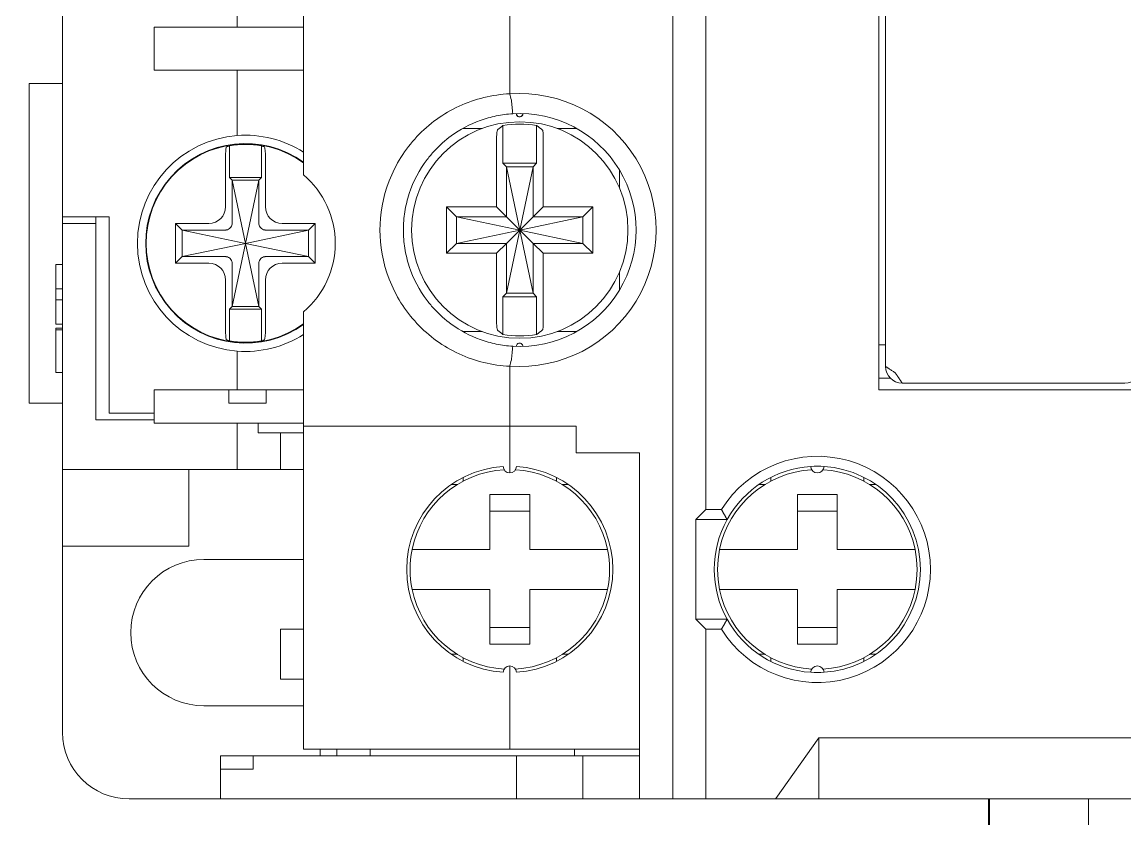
# Model space of a CAD drawing. Header units: millimetres. Extents: x 0 to 5940, y 0 to 4200.
# Drawn here: x 4497.57 to 4530.74, y 2869.21 to 2893.16 of the extents above; entities that cross this region are included whole.
import ezdxf

# ---------------------------------------------------------------- set-up
doc = ezdxf.new("R2010")
doc.units = ezdxf.units.MM
doc.header["$LTSCALE"] = 10
doc.layers.add('가시적인 것(ISO)', color=3, linetype='Continuous', lineweight=5, true_color=0x00ff00)
doc.layers.add('해치(ISO)', color=7, linetype='Continuous', lineweight=5)

msp = doc.modelspace()

# ---------------------------------------------------------------- hatches: boundary and pattern name
at = {"layer": '해치(ISO)'}
h = msp.add_hatch(dxfattribs=at)
h.set_pattern_fill('ANSI31', color=256, scale=254, angle=75.0002, style=0)
h.set_pattern_definition([(120.0002, (0, 0), (-27.49626, -15.87508), [])])
edge = h.paths.add_edge_path()
edge.add_line((4837.737, 3517.714), (4865.237, 3517.714))
edge.add_ellipse((4865.237, 3513.214), major_axis=(0, 4.5), ratio=1, start_angle=270, end_angle=360, ccw=False)
edge.add_line((4869.737, 3513.214), (4869.737, 3485.714))
edge.add_ellipse((4872.737, 3485.714), major_axis=(-3, 0), ratio=1, start_angle=0, end_angle=90)
edge.add_line((4872.737, 3482.714), (4874.737, 3482.714))
edge.add_line((4874.737, 3482.714), (4874.737, 3522.714))
edge.add_line((4874.737, 3522.714), (4834.737, 3522.714))
edge.add_line((4834.737, 3522.714), (4834.737, 3520.714))
edge.add_ellipse((4837.737, 3520.714), major_axis=(-3, 0), ratio=1, start_angle=0, end_angle=90)
edge = h.paths.add_edge_path()
edge.add_line((4079.337, 3482.714), (4081.337, 3482.714))
edge.add_ellipse((4081.337, 3485.714), major_axis=(0, -3), ratio=1, start_angle=0, end_angle=90)
edge.add_line((4084.337, 3485.714), (4084.337, 3513.214))
edge.add_ellipse((4088.837, 3513.214), major_axis=(-4.5, 0), ratio=1, start_angle=270, end_angle=360, ccw=False)
edge.add_line((4088.837, 3517.714), (4116.337, 3517.714))
edge.add_ellipse((4116.337, 3520.714), major_axis=(0, -3), ratio=1, start_angle=0, end_angle=90)
edge.add_line((4119.337, 3520.714), (4119.337, 3522.714))
edge.add_line((4119.337, 3522.714), (4079.337, 3522.714))
edge.add_line((4079.337, 3522.714), (4079.337, 3482.714))
edge = h.paths.add_edge_path()
edge.add_line((4079.337, 2817.314), (4079.337, 2777.314))
edge.add_line((4079.337, 2777.314), (4119.337, 2777.314))
edge.add_line((4119.337, 2777.314), (4119.337, 2779.314))
edge.add_ellipse((4116.337, 2779.314), major_axis=(3, 0), ratio=1, start_angle=0, end_angle=90)
edge.add_line((4116.337, 2782.314), (4088.576, 2782.314))
edge.add_ellipse((4088.576, 2786.814), major_axis=(0, -4.5), ratio=1, start_angle=269.5089, end_angle=360, ccw=False)
edge.add_line((4084.076, 2786.853), (4084.311, 2814.289))
edge.add_ellipse((4081.311, 2814.314), major_axis=(3, -0.026), ratio=1, start_angle=0, end_angle=90.4911)
edge.add_line((4081.311, 2817.314), (4079.337, 2817.314))
edge = h.paths.add_edge_path()
edge.add_line((4869.763, 2814.289), (4869.998, 2786.853))
edge.add_ellipse((4865.499, 2786.814), major_axis=(4.5, 0.039), ratio=1, start_angle=269.5089, end_angle=360, ccw=False)
edge.add_line((4865.499, 2782.314), (4837.737, 2782.314))
edge.add_ellipse((4837.737, 2779.314), major_axis=(0, 3), ratio=1, start_angle=0, end_angle=90)
edge.add_line((4834.737, 2779.314), (4834.737, 2777.314))
edge.add_line((4834.737, 2777.314), (4874.737, 2777.314))
edge.add_line((4874.737, 2777.314), (4874.737, 2817.314))
edge.add_line((4874.737, 2817.314), (4872.763, 2817.314))
edge.add_ellipse((4872.763, 2814.314), major_axis=(0, 3), ratio=1, start_angle=0, end_angle=90.4911)

# ---------------------------------------------------------------- linework, layer by layer
at = {"layer": '가시적인 것(ISO)'}
for p, q in [((4517.137, 2914.814), (4517.137, 2869.814)), ((4518.137, 2914.814), (4518.137, 2878.514)), ((4523.337, 2902.514), (4523.337, 2882.114)), ((4523.537, 2901.815), (4523.537, 2882.814)), ((4498.787, 2897.314), (4498.787, 2887.314)), ((4506.037, 2896.058), (4506.037, 2888.57)), ((4504.037, 2894.874), (4504.037, 2893.014)), ((4512.237, 2893.719), (4512.237, 2891.01)), ((4501.537, 2893.014), (4506.037, 2893.014)), ((4501.537, 2893.014), (4501.537, 2891.714)), ((4501.537, 2891.714), (4506.037, 2891.714)), ((4504.037, 2891.714), (4504.037, 2889.755)), ((4497.787, 2881.714), (4497.787, 2891.314)), ((4498.787, 2891.314), (4497.787, 2891.314)), ((4512.436, 2890.387), (4512.437, 2890.385)), ((4512.032, 2888.919), (4512.032, 2890.058)), ((4513.042, 2888.919), (4513.042, 2890.058)), ((4510.82, 2889.964), (4511.407, 2889.964)), ((4513.237, 2889.809), (4513.237, 2887.614)), ((4513.667, 2889.964), (4514.254, 2889.964)), ((4503.807, 2889.444), (4503.807, 2888.494)), ((4504.767, 2889.444), (4504.767, 2888.494)), ((4511.837, 2887.614), (4511.837, 2889.62)), ((4503.687, 2887.619), (4503.687, 2889.098)), ((4504.887, 2889.098), (4504.887, 2887.619)), ((4512.032, 2888.919), (4513.042, 2888.919)), ((4512.137, 2888.814), (4512.032, 2888.919)), ((4512.537, 2886.914), (4512.137, 2888.814)), ((4512.137, 2888.814), (4512.137, 2887.314)), ((4512.937, 2888.814), (4512.137, 2888.814)), ((4512.537, 2886.914), (4512.937, 2888.814)), ((4512.937, 2888.814), (4513.042, 2888.919)), ((4512.937, 2887.314), (4512.937, 2888.814)), ((4515.537, 2888.171), (4515.537, 2888.717)), ((4503.807, 2888.494), (4504.767, 2888.494)), ((4503.887, 2888.414), (4503.807, 2888.494)), ((4503.887, 2888.414), (4503.887, 2887.116)), ((4504.687, 2888.414), (4503.887, 2888.414)), ((4504.287, 2886.514), (4503.887, 2888.414)), ((4504.287, 2886.514), (4504.687, 2888.414)), ((4504.687, 2888.414), (4504.767, 2888.494)), ((4504.687, 2887.116), (4504.687, 2888.414)), ((4510.337, 2887.614), (4510.337, 2886.214)), ((4511.837, 2887.614), (4510.337, 2887.614)), ((4510.637, 2887.314), (4510.337, 2887.614)), ((4512.137, 2887.314), (4511.837, 2887.614)), ((4512.937, 2887.314), (4513.237, 2887.614)), ((4514.737, 2887.614), (4513.237, 2887.614)), ((4514.437, 2887.314), (4514.737, 2887.614)), ((4514.737, 2886.214), (4514.737, 2887.614)), ((4498.787, 2887.314), (4498.787, 2887.114)), ((4498.787, 2887.314), (4500.187, 2887.314)), ((4498.787, 2887.114), (4498.787, 2879.714)), ((4499.787, 2887.114), (4498.787, 2887.114)), ((4499.787, 2887.114), (4499.787, 2887.314)), ((4499.787, 2887.114), (4499.787, 2881.214)), ((4500.187, 2881.414), (4500.187, 2887.314)), ((4502.187, 2887.114), (4502.187, 2885.914)), ((4503.182, 2887.114), (4502.187, 2887.114)), ((4502.387, 2886.914), (4502.187, 2887.114)), ((4506.387, 2887.114), (4505.392, 2887.114)), ((4506.187, 2886.914), (4506.387, 2887.114)), ((4506.387, 2885.914), (4506.387, 2887.114)), ((4512.537, 2886.914), (4510.637, 2887.314)), ((4510.637, 2887.314), (4510.637, 2886.514)), ((4512.137, 2887.314), (4510.637, 2887.314)), ((4512.537, 2886.914), (4512.137, 2887.314)), ((4512.537, 2886.914), (4512.937, 2887.314)), ((4512.537, 2886.914), (4514.437, 2887.314)), ((4514.437, 2887.314), (4512.937, 2887.314)), ((4514.437, 2886.514), (4514.437, 2887.314)), ((4502.387, 2886.914), (4502.387, 2886.114)), ((4503.685, 2886.914), (4502.387, 2886.914)), ((4504.287, 2886.514), (4502.387, 2886.914)), ((4504.287, 2886.514), (4506.187, 2886.914)), ((4506.187, 2886.914), (4504.889, 2886.914)), ((4506.187, 2886.114), (4506.187, 2886.914)), ((4512.537, 2886.914), (4510.637, 2886.514)), ((4512.537, 2886.914), (4512.137, 2885.014)), ((4512.537, 2886.914), (4512.137, 2886.514)), ((4512.537, 2886.914), (4512.937, 2886.514)), ((4512.537, 2886.914), (4514.437, 2886.514)), ((4512.537, 2886.914), (4512.937, 2885.014)), ((4504.287, 2886.514), (4502.387, 2886.114)), ((4504.287, 2886.514), (4503.887, 2884.614)), ((4504.287, 2886.514), (4504.687, 2884.614)), ((4504.287, 2886.514), (4506.187, 2886.114)), ((4510.637, 2886.514), (4510.337, 2886.214)), ((4510.637, 2886.514), (4512.137, 2886.514)), ((4512.137, 2886.514), (4511.837, 2886.214)), ((4512.137, 2886.514), (4512.137, 2885.014)), ((4512.937, 2886.514), (4513.237, 2886.214)), ((4512.937, 2885.014), (4512.937, 2886.514)), ((4512.937, 2886.514), (4514.437, 2886.514)), ((4514.437, 2886.514), (4514.737, 2886.214)), ((4502.387, 2886.114), (4502.187, 2885.914)), ((4502.387, 2886.114), (4503.685, 2886.114)), ((4504.889, 2886.114), (4506.187, 2886.114)), ((4506.187, 2886.114), (4506.387, 2885.914)), ((4510.337, 2886.214), (4511.837, 2886.214)), ((4511.837, 2884.208), (4511.837, 2886.214)), ((4513.237, 2886.214), (4513.237, 2884.019)), ((4513.237, 2886.214), (4514.737, 2886.214)), ((4498.587, 2885.151), (4498.587, 2885.882)), ((4498.787, 2885.882), (4498.587, 2885.882)), ((4502.187, 2885.914), (4503.182, 2885.914)), ((4503.887, 2885.912), (4503.887, 2884.614)), ((4504.687, 2884.614), (4504.687, 2885.912)), ((4505.392, 2885.914), (4506.387, 2885.914)), ((4503.687, 2883.93), (4503.687, 2885.409)), ((4504.887, 2885.409), (4504.887, 2883.93)), ((4515.537, 2885.112), (4515.537, 2885.658)), ((4498.587, 2884.819), (4498.587, 2885.151)), ((4498.787, 2885.151), (4498.587, 2885.151)), ((4498.587, 2884.088), (4498.587, 2884.819)), ((4498.787, 2884.819), (4498.587, 2884.819)), ((4512.137, 2885.014), (4512.032, 2884.909)), ((4512.032, 2884.909), (4513.042, 2884.909)), ((4512.032, 2883.771), (4512.032, 2884.909)), ((4512.137, 2885.014), (4512.937, 2885.014)), ((4512.937, 2885.014), (4513.042, 2884.909)), ((4513.042, 2883.771), (4513.042, 2884.909)), ((4503.887, 2884.614), (4503.807, 2884.534)), ((4503.807, 2884.534), (4504.767, 2884.534)), ((4503.807, 2884.534), (4503.807, 2883.585)), ((4503.887, 2884.614), (4504.687, 2884.614)), ((4504.687, 2884.614), (4504.767, 2884.534)), ((4504.767, 2884.534), (4504.767, 2883.585)), ((4506.037, 2884.458), (4506.037, 2881.014)), ((4498.787, 2884.088), (4498.587, 2884.088)), ((4502.445, 2884.164), (4502.423, 2884.164)), ((4498.587, 2883.965), (4498.587, 2883.914)), ((4498.787, 2883.965), (4498.587, 2883.965)), ((4498.787, 2883.914), (4498.587, 2883.914)), ((4502.887, 2883.861), (4502.887, 2883.877)), ((4511.407, 2883.864), (4510.82, 2883.864)), ((4514.254, 2883.864), (4513.667, 2883.864)), ((4512.627, 2883.446), (4512.628, 2883.444)), ((4523.537, 2883.464), (4523.337, 2883.464)), ((4498.587, 2883.265), (4498.587, 2882.805)), ((4504.037, 2883.274), (4504.037, 2882.114)), ((4498.587, 2882.805), (4498.587, 2882.63)), ((4512.237, 2882.819), (4512.237, 2881.014)), ((4498.787, 2882.63), (4498.587, 2882.63)), ((4523.337, 2882.464), (4523.68, 2882.464)), ((4501.537, 2882.114), (4503.787, 2882.114)), ((4501.537, 2882.114), (4501.537, 2881.114)), ((4504.912, 2882.114), (4503.787, 2882.114)), ((4503.787, 2881.714), (4503.787, 2882.114)), ((4504.912, 2882.114), (4506.037, 2882.114)), ((4504.912, 2881.714), (4504.912, 2882.114)), ((4523.337, 2882.114), (4531.037, 2882.114)), ((4524.037, 2882.314), (4530.737, 2882.314)), ((4498.787, 2881.714), (4497.787, 2881.714)), ((4500.187, 2881.414), (4501.537, 2881.414)), ((4503.787, 2881.714), (4504.912, 2881.714)), ((4499.787, 2881.214), (4501.537, 2881.214)), ((4501.537, 2881.114), (4506.037, 2881.114)), ((4504.037, 2879.714), (4504.037, 2881.114)), ((4504.674, 2880.814), (4504.674, 2881.114)), ((4504.674, 2880.814), (4505.174, 2880.814)), ((4506.037, 2880.814), (4505.174, 2880.814)), ((4505.337, 2880.814), (4505.337, 2879.714)), ((4506.037, 2881.014), (4512.237, 2881.014)), ((4506.037, 2871.314), (4506.037, 2881.014)), ((4512.237, 2881.014), (4512.237, 2879.614)), ((4514.237, 2881.014), (4512.237, 2881.014)), ((4514.237, 2881.014), (4514.237, 2880.214)), ((4516.137, 2880.214), (4514.237, 2880.214)), ((4516.137, 2880.214), (4516.137, 2869.814)), ((4498.787, 2877.414), (4498.787, 2879.714)), ((4498.787, 2879.714), (4504.037, 2879.714)), ((4502.587, 2877.414), (4502.587, 2879.714)), ((4504.037, 2879.714), (4504.837, 2879.714)), ((4505.337, 2879.714), (4504.837, 2879.714)), ((4506.037, 2879.714), (4505.337, 2879.714)), ((4510.837, 2879.48), (4510.837, 2879.368)), ((4513.637, 2879.48), (4513.637, 2879.368)), ((4520.087, 2879.48), (4520.087, 2879.368)), ((4522.887, 2879.48), (4522.887, 2879.368)), ((4510.657, 2879.264), (4510.474, 2879.264)), ((4514, 2879.264), (4513.818, 2879.264)), ((4519.907, 2879.264), (4519.724, 2879.264)), ((4523.25, 2879.264), (4523.068, 2879.264)), ((4511.637, 2877.314), (4511.637, 2878.964)), ((4512.837, 2878.964), (4511.637, 2878.964)), ((4512.837, 2877.314), (4512.837, 2878.964)), ((4520.887, 2877.314), (4520.887, 2878.964)), ((4522.087, 2878.964), (4520.887, 2878.964)), ((4522.087, 2877.314), (4522.087, 2878.964)), ((4511.637, 2878.464), (4512.837, 2878.464)), ((4517.837, 2878.214), (4518.137, 2878.514)), ((4518.137, 2878.514), (4518.603, 2878.514)), ((4520.887, 2878.464), (4522.087, 2878.464)), ((4517.837, 2878.214), (4517.837, 2875.214)), ((4517.837, 2878.214), (4518.774, 2878.214)), ((4498.787, 2871.814), (4498.787, 2877.414)), ((4498.787, 2877.414), (4499.287, 2877.414)), ((4502.087, 2877.414), (4499.287, 2877.414)), ((4502.087, 2877.414), (4502.587, 2877.414)), ((4509.605, 2877.314), (4511.637, 2877.314)), ((4512.837, 2877.314), (4514.87, 2877.314)), ((4518.855, 2877.314), (4520.887, 2877.314)), ((4522.087, 2877.314), (4524.12, 2877.314)), ((4506.037, 2877.014), (4503.037, 2877.014)), ((4509.605, 2876.114), (4511.637, 2876.114)), ((4511.637, 2874.464), (4511.637, 2876.114)), ((4512.837, 2876.114), (4514.87, 2876.114)), ((4512.837, 2874.464), (4512.837, 2876.114)), ((4518.855, 2876.114), (4520.887, 2876.114)), ((4520.887, 2874.464), (4520.887, 2876.114)), ((4522.087, 2876.114), (4524.12, 2876.114)), ((4522.087, 2874.464), (4522.087, 2876.114)), ((4518.137, 2874.914), (4517.837, 2875.214)), ((4518.774, 2875.214), (4517.837, 2875.214)), ((4505.337, 2874.914), (4506.037, 2874.914)), ((4505.337, 2874.914), (4505.337, 2873.414)), ((4511.637, 2874.964), (4512.837, 2874.964)), ((4518.603, 2874.914), (4518.137, 2874.914)), ((4518.137, 2874.914), (4518.137, 2869.814)), ((4520.887, 2874.964), (4522.087, 2874.964)), ((4512.837, 2874.464), (4511.637, 2874.464)), ((4522.087, 2874.464), (4520.887, 2874.464)), ((4510.657, 2874.164), (4510.474, 2874.164)), ((4514, 2874.164), (4513.818, 2874.164)), ((4519.907, 2874.164), (4519.724, 2874.164)), ((4523.25, 2874.164), (4523.068, 2874.164)), ((4510.837, 2873.948), (4510.837, 2874.061)), ((4512.237, 2873.814), (4512.237, 2871.314)), ((4513.637, 2873.948), (4513.637, 2874.061)), ((4520.087, 2873.948), (4520.087, 2874.061)), ((4522.887, 2873.948), (4522.887, 2874.061)), ((4506.037, 2873.414), (4505.337, 2873.414)), ((4503.037, 2872.614), (4506.037, 2872.614)), ((4520.237, 2869.828), (4521.527, 2871.653)), ((4531.037, 2871.653), (4521.527, 2871.653)), ((4521.527, 2871.653), (4521.527, 2869.814)), ((4506.037, 2871.314), (4512.237, 2871.314)), ((4506.537, 2871.114), (4506.537, 2871.314)), ((4507.037, 2871.114), (4507.037, 2871.314)), ((4508.037, 2871.314), (4508.037, 2871.114)), ((4516.137, 2871.314), (4512.237, 2871.314)), ((4514.187, 2871.314), (4514.187, 2871.114)), ((4503.537, 2871.114), (4504.516, 2871.114)), ((4503.537, 2871.114), (4503.537, 2870.714)), ((4504.516, 2871.114), (4504.516, 2870.714)), ((4504.516, 2871.114), (4512.437, 2871.114)), ((4512.437, 2871.114), (4514.437, 2871.114)), ((4512.437, 2871.114), (4512.437, 2870.514)), ((4514.437, 2871.114), (4516.137, 2871.114)), ((4514.437, 2871.114), (4514.437, 2869.814)), ((4503.537, 2870.714), (4504.516, 2870.714)), ((4503.537, 2869.814), (4503.537, 2870.714)), ((4512.437, 2870.514), (4512.437, 2869.814)), ((4503.537, 2869.814), (4500.787, 2869.814)), ((4503.537, 2869.814), (4512.437, 2869.814)), ((4514.437, 2869.814), (4512.437, 2869.814)), ((4514.437, 2869.814), (4516.137, 2869.814)), ((4516.137, 2869.814), (4517.137, 2869.814)), ((4518.137, 2869.814), (4517.137, 2869.814)), ((4520.237, 2869.814), (4518.137, 2869.814)), ((4520.237, 2869.828), (4520.237, 2869.814)), ((4521.527, 2869.814), (4520.237, 2869.814)), ((4549.547, 2869.814), (4521.527, 2869.814)), ((4526.637, 2868.214), (4526.637, 2869.814)), ((4526.668, 2868.214), (4526.668, 2869.814)), ((4529.637, 2869.814), (4529.637, 2868.214))]:
    msp.add_line(p, q, dxfattribs=at)
msp.add_circle((4512.537, 2886.914), 3.253, dxfattribs=at)
for centre, radius, start, end in [((4512.537, 2886.914), 4.1, 265.8277, 94.1723), ((4512.537, 2886.914), 3.5, 266.5388, 93.4616), ((4512.532, 2890.416), 0.1, 182.1032, 358.0715), ((4512.533, 2890.414), 0.1, 197.2693, 359.2565), ((4512.537, 2886.914), 3.184, 80.8733, 99.1267), ((4504.287, 2886.514), 3.25, 94.4117, 265.5883), ((4504.287, 2886.514), 3.25, 57.421, 94.4117), ((4504.287, 2886.514), 3, 54.3147, 305.6853), ((4504.287, 2886.514), 2.986, 54.1203, 305.8797), ((4504.287, 2886.514), 2.969, 80.6948, 99.3052), ((4504.287, 2886.514), 2.7, 310.4021, 49.5979), ((4504.287, 2886.514), 3.25, 265.5883, 302.579), ((4512.537, 2886.914), 3.184, 260.8733, 279.1267), ((4504.287, 2886.514), 2.969, 260.6948, 279.3052), ((4512.532, 2883.416), 0.1, 359.5379, 180.2872), ((4512.533, 2883.414), 0.1, 0.7435, 17.2693), ((4524.037, 2882.814), 0.5, 180, 269.9223), ((4530.737, 2882.814), 0.5, 270, 0), ((4521.487, 2876.714), 3.4, 211.9666, 148.0334), ((4512.237, 2876.714), 3.1, 93.6971, 266.3029), ((4512.237, 2879.814), 0.2, 181.8486, 270), ((4512.237, 2879.814), 0.2, 270, 358.1514), ((4512.237, 2876.714), 3.1, 273.6971, 86.3029), ((4521.487, 2876.714), 3.1, 93.6972, 151.0598), ((4521.487, 2876.714), 3.1, 86.3028, 93.6972), ((4521.487, 2879.814), 0.2, 181.8713, 358.1287), ((4521.487, 2876.714), 3.1, 273.6972, 86.3028), ((4512.237, 2876.714), 3, 93.2546, 168.463), ((4512.237, 2876.714), 3, 11.537, 86.7454), ((4521.487, 2876.714), 3, 93.2546, 168.463), ((4521.487, 2876.714), 3, 11.537, 86.7454), ((4521.487, 2876.714), 3.1, 151.0615, 208.9385), ((4512.237, 2876.714), 3, 168.463, 191.537), ((4512.237, 2876.714), 3, 348.463, 11.537), ((4521.487, 2876.714), 3, 168.463, 191.537), ((4521.487, 2876.714), 3, 348.463, 11.537), ((4503.037, 2874.814), 2.2, 90, 270), ((4512.237, 2876.714), 3, 191.537, 266.7454), ((4512.237, 2876.714), 3, 273.2546, 348.463), ((4521.487, 2876.714), 3, 191.537, 266.7454), ((4521.487, 2876.714), 3, 273.2546, 348.463), ((4521.487, 2876.714), 3.1, 208.9402, 266.3028), ((4512.237, 2873.614), 0.2, 90, 178.1514), ((4512.237, 2873.614), 0.2, 1.8486, 90), ((4521.487, 2873.614), 0.2, 1.8713, 178.1287), ((4521.487, 2876.714), 3.1, 266.3028, 273.6972), ((4500.787, 2871.814), 2, 180, 270)]:
    msp.add_arc(centre, radius, start, end, dxfattribs=at)
for centre, major_axis, ratio, start_param, end_param in [((4515.612, 2886.914), (-5.272, 0), 0.812287, 5.45886, 5.499406), ((4513.222, 2889.812), (0, 0.103), 0.145709, 4.680673, 6.162078), ((4504.69, 2620.961), (0.023, 268.637), 0.099501, 0.03389, 0.037279), ((4503.885, 2620.961), (-0.023, 268.637), 0.099501, 6.245907, 6.249295), ((4503.149, 2887.653), (-0.393, 0.393), 0.939231, 2.387521, 3.895664), ((4505.426, 2887.653), (0.393, 0.393), 0.939231, 2.387521, 3.895664), ((4503.149, 2885.376), (-0.393, -0.393), 0.939231, 2.387521, 3.895664), ((4505.426, 2885.376), (0.393, -0.393), 0.939231, 2.387521, 3.895664), ((4515.612, 2886.914), (-5.272, 0), 0.812287, 0.783779, 0.824325), ((4513.222, 2884.016), (0, -0.103), 0.145709, 0.121107, 1.602512), ((4504.69, 3152.067), (0.023, -268.637), 0.099501, 6.245907, 6.249295), ((4503.885, 3152.067), (-0.023, -268.637), 0.099501, 0.03389, 0.037279)]:
    msp.add_ellipse(centre, major_axis=major_axis, ratio=ratio, start_param=start_param, end_param=end_param, dxfattribs=at)
for points, knots in [([(4512.237, 2891.01), (4511.712, 2890.984), (4511.194, 2890.858), (4510.236, 2890.416), (4509.805, 2890.105), (4509.085, 2889.338), (4508.8, 2888.886), (4508.414, 2887.889), (4508.332, 2887.381), (4508.333, 2886.914)], [0.0003312, 0.0003312, 0.0003312, 0.0003312, 0.1605799, 0.1605799, 0.3203218, 0.3203218, 0.479331, 0.479331, 0.6418624, 0.6418624, 0.6418624, 0.6418624]), ([(4512.326, 2890.408), (4512.318, 2890.48), (4512.299, 2890.621), (4512.299, 2890.821), (4512.242, 2890.945), (4512.237, 2891.006)], [0.0000207, 0.0000207, 0.0000207, 0.0000207, 0.3333333, 0.6666667, 1, 1, 1, 1]), ([(4512.326, 2890.408), (4512.159, 2890.398), (4511.994, 2890.376), (4511.667, 2890.309), (4511.507, 2890.263), (4511.04, 2890.095), (4510.745, 2889.939), (4510.294, 2889.611), (4510.125, 2889.46), (4509.894, 2889.211), (4509.82, 2889.124), (4509.517, 2888.725), (4509.335, 2888.38), (4509.154, 2887.831), (4509.11, 2887.648), (4509.052, 2887.281), (4509.037, 2887.098), (4509.037, 2886.914)], [-0.5343717, -0.5343717, -0.5343717, -0.5343717, -0.4832618, -0.4832618, -0.4324902, -0.4324902, -0.3314469, -0.3314469, -0.262834, -0.262834, -0.2285386, -0.2285386, -0.1115841, -0.1115841, -0.054991, -0.054991, -0.0000179, -0.0000179, -0.0000179, -0.0000179]), ([(4511.878, 2889.937), (4511.874, 2889.934), (4511.869, 2889.924), (4511.86, 2889.897), (4511.854, 2889.87), (4511.847, 2889.815), (4511.843, 2889.776), (4511.839, 2889.704), (4511.837, 2889.659), (4511.837, 2889.62)], [-0.17876728, -0.17876728, -0.17876728, -0.17876728, -0.17013354, -0.17013354, -0.1586667, -0.1586667, -0.1470591, -0.1470591, -0.13549575, -0.13549575, -0.13549575, -0.13549575]), ([(4503.717, 2889.411), (4503.713, 2889.41), (4503.709, 2889.401), (4503.702, 2889.371), (4503.699, 2889.345), (4503.693, 2889.291), (4503.691, 2889.253), (4503.688, 2889.182), (4503.687, 2889.137), (4503.687, 2889.098)], [-0.17980618, -0.17980618, -0.17980618, -0.17980618, -0.16921375, -0.16921375, -0.15789712, -0.15789712, -0.14644246, -0.14644246, -0.1349595, -0.1349595, -0.1349595, -0.1349595]), ([(4504.887, 2889.098), (4504.887, 2889.137), (4504.886, 2889.182), (4504.884, 2889.253), (4504.881, 2889.291), (4504.876, 2889.345), (4504.872, 2889.371), (4504.865, 2889.401), (4504.861, 2889.41), (4504.858, 2889.411)], [-0.04536887, -0.04536887, -0.04536887, -0.04536887, -0.03388591, -0.03388591, -0.02243125, -0.02243125, -0.01111462, -0.01111462, -0.00052219, -0.00052219, -0.00052219, -0.00052219]), ([(4503.709, 2886.916), (4503.712, 2886.916), (4503.714, 2886.917), (4503.736, 2886.92), (4503.756, 2886.927), (4503.794, 2886.948), (4503.812, 2886.961), (4503.841, 2886.99), (4503.854, 2887.007), (4503.874, 2887.045), (4503.881, 2887.066), (4503.885, 2887.088), (4503.885, 2887.09), (4503.886, 2887.092)], [-0.22101525, -0.22101525, -0.22101525, -0.22101525, -0.22033952, -0.22033952, -0.21426387, -0.21426387, -0.20818821, -0.20818821, -0.20211255, -0.20211255, -0.19603689, -0.19603689, -0.19536116, -0.19536116, -0.19536116, -0.19536116]), ([(4504.689, 2887.092), (4504.689, 2887.09), (4504.69, 2887.088), (4504.693, 2887.066), (4504.7, 2887.045), (4504.721, 2887.007), (4504.734, 2886.99), (4504.763, 2886.961), (4504.78, 2886.948), (4504.818, 2886.927), (4504.839, 2886.92), (4504.861, 2886.917), (4504.863, 2886.916), (4504.865, 2886.916)], [0.01709808, 0.01709808, 0.01709808, 0.01709808, 0.01777381, 0.01777381, 0.02384946, 0.02384946, 0.02992512, 0.02992512, 0.03600078, 0.03600078, 0.04207644, 0.04207644, 0.04275217, 0.04275217, 0.04275217, 0.04275217]), ([(4508.333, 2886.914), (4508.332, 2886.454), (4508.412, 2885.944), (4508.8, 2884.942), (4509.085, 2884.49), (4509.805, 2883.723), (4510.236, 2883.413), (4511.194, 2882.97), (4511.712, 2882.844), (4512.237, 2882.819)], [0.0000087, 0.0000087, 0.0000087, 0.0000087, 0.1381093, 0.1381093, 0.2717903, 0.2717903, 0.4060661, 0.4060661, 0.5408361, 0.5408361, 0.5408361, 0.5408361]), ([(4509.037, 2886.914), (4509.037, 2886.731), (4509.052, 2886.548), (4509.11, 2886.18), (4509.154, 2885.997), (4509.335, 2885.448), (4509.518, 2885.103), (4509.821, 2884.704), (4509.894, 2884.618), (4510.125, 2884.368), (4510.295, 2884.218), (4510.746, 2883.889), (4511.04, 2883.733), (4511.507, 2883.565), (4511.667, 2883.52), (4511.994, 2883.453), (4512.159, 2883.431), (4512.326, 2883.421)], [-0.5346576, -0.5346576, -0.5346576, -0.5346576, -0.4796275, -0.4796275, -0.4229837, -0.4229837, -0.3059525, -0.3059525, -0.2716376, -0.2716376, -0.2029948, -0.2029948, -0.1019242, -0.1019242, -0.0511318, -0.0511318, -0.0000019, -0.0000019, -0.0000019, -0.0000019]), ([(4503.886, 2885.937), (4503.885, 2885.939), (4503.885, 2885.941), (4503.881, 2885.963), (4503.874, 2885.983), (4503.854, 2886.021), (4503.841, 2886.039), (4503.812, 2886.068), (4503.794, 2886.081), (4503.756, 2886.101), (4503.736, 2886.108), (4503.714, 2886.112), (4503.712, 2886.112), (4503.709, 2886.113)], [0.01709808, 0.01709808, 0.01709808, 0.01709808, 0.01777381, 0.01777381, 0.02384946, 0.02384946, 0.02992512, 0.02992512, 0.03600078, 0.03600078, 0.04207644, 0.04207644, 0.04275217, 0.04275217, 0.04275217, 0.04275217]), ([(4504.865, 2886.113), (4504.863, 2886.112), (4504.861, 2886.112), (4504.839, 2886.108), (4504.818, 2886.101), (4504.78, 2886.081), (4504.763, 2886.068), (4504.734, 2886.039), (4504.721, 2886.021), (4504.7, 2885.983), (4504.693, 2885.963), (4504.69, 2885.941), (4504.689, 2885.939), (4504.689, 2885.937)], [-0.22101525, -0.22101525, -0.22101525, -0.22101525, -0.22033952, -0.22033952, -0.21426387, -0.21426387, -0.20818821, -0.20818821, -0.20211255, -0.20211255, -0.19603689, -0.19603689, -0.19536116, -0.19536116, -0.19536116, -0.19536116]), ([(4511.837, 2884.208), (4511.837, 2884.17), (4511.839, 2884.124), (4511.843, 2884.053), (4511.847, 2884.014), (4511.854, 2883.958), (4511.86, 2883.932), (4511.869, 2883.904), (4511.874, 2883.895), (4511.878, 2883.891)], [-0.04583445, -0.04583445, -0.04583445, -0.04583445, -0.0342711, -0.0342711, -0.02266351, -0.02266351, -0.01119667, -0.01119667, -0.00256293, -0.00256293, -0.00256293, -0.00256293]), ([(4503.687, 2883.93), (4503.687, 2883.892), (4503.688, 2883.847), (4503.691, 2883.776), (4503.693, 2883.738), (4503.699, 2883.683), (4503.702, 2883.657), (4503.709, 2883.628), (4503.713, 2883.618), (4503.717, 2883.617)], [-0.04536887, -0.04536887, -0.04536887, -0.04536887, -0.03388591, -0.03388591, -0.02243125, -0.02243125, -0.01111462, -0.01111462, -0.00052219, -0.00052219, -0.00052219, -0.00052219]), ([(4504.858, 2883.617), (4504.861, 2883.618), (4504.865, 2883.628), (4504.872, 2883.657), (4504.876, 2883.683), (4504.881, 2883.738), (4504.884, 2883.776), (4504.886, 2883.847), (4504.887, 2883.892), (4504.887, 2883.93)], [-0.17980618, -0.17980618, -0.17980618, -0.17980618, -0.16921375, -0.16921375, -0.15789712, -0.15789712, -0.14644246, -0.14644246, -0.1349595, -0.1349595, -0.1349595, -0.1349595]), ([(4512.237, 2882.822), (4512.242, 2882.883), (4512.299, 2883.007), (4512.299, 2883.207), (4512.318, 2883.348), (4512.326, 2883.421)], [0, 0, 0, 0, 0.3333333, 0.6666667, 0.9999887, 0.9999887, 0.9999887, 0.9999887]), ([(4523.837, 2882.614), (4523.822, 2882.624), (4523.808, 2882.634), (4523.794, 2882.643), (4523.78, 2882.653), (4523.766, 2882.662), (4523.752, 2882.671), (4523.739, 2882.68), (4523.726, 2882.688), (4523.714, 2882.697), (4523.701, 2882.705), (4523.689, 2882.713), (4523.678, 2882.72), (4523.667, 2882.728), (4523.656, 2882.735), (4523.646, 2882.742), (4523.636, 2882.748), (4523.627, 2882.754), (4523.619, 2882.76), (4523.61, 2882.766), (4523.602, 2882.771), (4523.594, 2882.776), (4523.587, 2882.781), (4523.58, 2882.786), (4523.574, 2882.79), (4523.568, 2882.794), (4523.562, 2882.798), (4523.558, 2882.801), (4523.553, 2882.804), (4523.549, 2882.806), (4523.546, 2882.808), (4523.543, 2882.81), (4523.541, 2882.812), (4523.539, 2882.813), (4523.538, 2882.814), (4523.537, 2882.814), (4523.537, 2882.814)], [0, 0, 0, 0, 0.0833333, 0.0833333, 0.0833333, 0.1666667, 0.1666667, 0.1666667, 0.25, 0.25, 0.25, 0.3333333, 0.3333333, 0.3333333, 0.4166667, 0.4166667, 0.4166667, 0.5, 0.5, 0.5, 0.5833333, 0.5833333, 0.5833333, 0.6666667, 0.6666667, 0.6666667, 0.75, 0.75, 0.75, 0.8333333, 0.8333333, 0.8333333, 0.9166667, 0.9166667, 0.9166667, 1, 1, 1, 1]), ([(4523.837, 2882.614), (4523.847, 2882.6), (4523.856, 2882.586), (4523.866, 2882.572), (4523.873, 2882.561), (4523.88, 2882.55), (4523.887, 2882.539), (4523.889, 2882.536), (4523.891, 2882.533), (4523.893, 2882.531), (4523.894, 2882.529), (4523.895, 2882.527), (4523.897, 2882.525), (4523.904, 2882.514), (4523.912, 2882.503), (4523.919, 2882.492), (4523.92, 2882.49), (4523.922, 2882.487), (4523.924, 2882.485), (4523.925, 2882.482), (4523.927, 2882.479), (4523.929, 2882.477), (4523.932, 2882.472), (4523.935, 2882.468), (4523.938, 2882.464), (4523.939, 2882.461), (4523.941, 2882.459), (4523.942, 2882.457), (4523.944, 2882.454), (4523.946, 2882.451), (4523.948, 2882.448), (4523.95, 2882.446), (4523.951, 2882.443), (4523.953, 2882.441), (4523.956, 2882.436), (4523.96, 2882.431), (4523.963, 2882.426), (4523.965, 2882.422), (4523.967, 2882.419), (4523.97, 2882.416), (4523.974, 2882.41), (4523.978, 2882.404), (4523.981, 2882.398), (4523.984, 2882.394), (4523.986, 2882.391), (4523.988, 2882.388), (4523.992, 2882.383), (4523.995, 2882.378), (4523.998, 2882.374), (4523.998, 2882.373), (4523.999, 2882.372), (4524, 2882.371), (4524.001, 2882.368), (4524.003, 2882.366), (4524.004, 2882.363), (4524.007, 2882.36), (4524.009, 2882.356), (4524.011, 2882.353), (4524.012, 2882.352), (4524.013, 2882.351), (4524.013, 2882.35), (4524.015, 2882.348), (4524.016, 2882.346), (4524.018, 2882.343), (4524.019, 2882.341), (4524.021, 2882.339), (4524.022, 2882.337), (4524.024, 2882.334), (4524.026, 2882.331), (4524.028, 2882.328), (4524.029, 2882.327), (4524.03, 2882.326), (4524.03, 2882.324), (4524.032, 2882.322), (4524.033, 2882.32), (4524.034, 2882.319), (4524.035, 2882.319), (4524.035, 2882.318), (4524.035, 2882.318), (4524.036, 2882.317), (4524.036, 2882.316), (4524.037, 2882.316), (4524.037, 2882.315), (4524.037, 2882.315), (4524.037, 2882.314), (4524.037, 2882.314), (4524.037, 2882.313), (4524.037, 2882.312)], [0, 0, 0, 0, 0.0833333, 0.0833333, 0.0833333, 0.1489949, 0.1489949, 0.1489949, 0.1666667, 0.1666667, 0.1666667, 0.1779653, 0.1779653, 0.1779653, 0.25, 0.25, 0.25, 0.2671385, 0.2671385, 0.2671385, 0.2861274, 0.2861274, 0.2861274, 0.317474, 0.317474, 0.317474, 0.3333333, 0.3333333, 0.3333333, 0.3560695, 0.3560695, 0.3560695, 0.3747611, 0.3747611, 0.3747611, 0.4166667, 0.4166667, 0.4166667, 0.4452218, 0.4452218, 0.4452218, 0.5, 0.5, 0.5, 0.5340621, 0.5340621, 0.5340621, 0.5833333, 0.5833333, 0.5833333, 0.5944346, 0.5944346, 0.5944346, 0.6230543, 0.6230543, 0.6230543, 0.6666667, 0.6666667, 0.6666667, 0.6794553, 0.6794553, 0.6794553, 0.7122652, 0.7122652, 0.7122652, 0.75, 0.75, 0.75, 0.8009689, 0.8009689, 0.8009689, 0.8333333, 0.8333333, 0.8333333, 0.8912596, 0.8912596, 0.8912596, 0.9166667, 0.9166667, 0.9166667, 0.9500404, 0.9500404, 0.9500404, 0.9713201, 0.9713201, 0.9713201, 0.999667, 0.999667, 0.999667, 0.999667]), ([(4509.605, 2877.314), (4509.567, 2877.314), (4509.522, 2877.314), (4509.451, 2877.314), (4509.413, 2877.314), (4509.36, 2877.314), (4509.335, 2877.314), (4509.307, 2877.314), (4509.301, 2877.314), (4509.298, 2877.314)], [-0.04494926, -0.04494926, -0.04494926, -0.04494926, -0.03348032, -0.03348032, -0.02217574, -0.02217574, -0.01102979, -0.01102979, 0, 0, 0, 0]), ([(4515.177, 2877.314), (4515.173, 2877.314), (4515.168, 2877.314), (4515.139, 2877.314), (4515.114, 2877.314), (4515.061, 2877.314), (4515.023, 2877.314), (4514.953, 2877.314), (4514.908, 2877.314), (4514.87, 2877.314)], [-0.18002519, -0.18002519, -0.18002519, -0.18002519, -0.1689954, -0.1689954, -0.15784945, -0.15784945, -0.14654487, -0.14654487, -0.13507593, -0.13507593, -0.13507593, -0.13507593]), ([(4518.855, 2877.314), (4518.817, 2877.314), (4518.772, 2877.314), (4518.701, 2877.314), (4518.663, 2877.314), (4518.61, 2877.314), (4518.585, 2877.314), (4518.557, 2877.314), (4518.551, 2877.314), (4518.548, 2877.314)], [-0.04494926, -0.04494926, -0.04494926, -0.04494926, -0.03348032, -0.03348032, -0.02217574, -0.02217574, -0.01102979, -0.01102979, 0, 0, 0, 0]), ([(4524.427, 2877.314), (4524.423, 2877.314), (4524.418, 2877.314), (4524.389, 2877.314), (4524.364, 2877.314), (4524.311, 2877.314), (4524.273, 2877.314), (4524.203, 2877.314), (4524.158, 2877.314), (4524.12, 2877.314)], [-0.18002519, -0.18002519, -0.18002519, -0.18002519, -0.1689954, -0.1689954, -0.15784945, -0.15784945, -0.14654487, -0.14654487, -0.13507593, -0.13507593, -0.13507593, -0.13507593]), ([(4509.298, 2876.114), (4509.301, 2876.114), (4509.307, 2876.114), (4509.335, 2876.114), (4509.36, 2876.114), (4509.413, 2876.114), (4509.451, 2876.114), (4509.522, 2876.114), (4509.567, 2876.114), (4509.605, 2876.114)], [0, 0, 0, 0, 0.01102979, 0.01102979, 0.02217574, 0.02217574, 0.03348032, 0.03348032, 0.04494926, 0.04494926, 0.04494926, 0.04494926]), ([(4514.87, 2876.114), (4514.908, 2876.114), (4514.953, 2876.114), (4515.023, 2876.114), (4515.061, 2876.114), (4515.114, 2876.114), (4515.139, 2876.114), (4515.168, 2876.114), (4515.173, 2876.114), (4515.177, 2876.114)], [0.13507593, 0.13507593, 0.13507593, 0.13507593, 0.14654487, 0.14654487, 0.15784945, 0.15784945, 0.1689954, 0.1689954, 0.18002519, 0.18002519, 0.18002519, 0.18002519]), ([(4518.548, 2876.114), (4518.551, 2876.114), (4518.557, 2876.114), (4518.585, 2876.114), (4518.61, 2876.114), (4518.663, 2876.114), (4518.701, 2876.114), (4518.772, 2876.114), (4518.817, 2876.114), (4518.855, 2876.114)], [0, 0, 0, 0, 0.01102979, 0.01102979, 0.02217574, 0.02217574, 0.03348032, 0.03348032, 0.04494926, 0.04494926, 0.04494926, 0.04494926]), ([(4524.12, 2876.114), (4524.158, 2876.114), (4524.203, 2876.114), (4524.273, 2876.114), (4524.311, 2876.114), (4524.364, 2876.114), (4524.389, 2876.114), (4524.418, 2876.114), (4524.423, 2876.114), (4524.427, 2876.114)], [0.13507593, 0.13507593, 0.13507593, 0.13507593, 0.14654487, 0.14654487, 0.15784945, 0.15784945, 0.1689954, 0.1689954, 0.18002519, 0.18002519, 0.18002519, 0.18002519])]:
    msp.add_open_spline(points, degree=3, knots=knots, dxfattribs=at)
for points in [[(4513.042, 2890.058), (4513.103, 2890.012), (4513.163, 2889.965), (4513.224, 2889.915)], [(4503.886, 2887.092), (4503.887, 2887.1), (4503.887, 2887.108), (4503.887, 2887.116)], [(4504.689, 2887.092), (4504.688, 2887.1), (4504.687, 2887.108), (4504.687, 2887.116)], [(4503.709, 2886.916), (4503.702, 2886.915), (4503.693, 2886.914), (4503.685, 2886.914)], [(4504.865, 2886.916), (4504.873, 2886.915), (4504.881, 2886.914), (4504.889, 2886.914)], [(4503.709, 2886.113), (4503.702, 2886.114), (4503.693, 2886.114), (4503.685, 2886.114)], [(4504.865, 2886.113), (4504.873, 2886.114), (4504.881, 2886.114), (4504.889, 2886.114)], [(4503.886, 2885.937), (4503.887, 2885.929), (4503.887, 2885.92), (4503.887, 2885.912)], [(4504.689, 2885.937), (4504.688, 2885.929), (4504.687, 2885.92), (4504.687, 2885.912)], [(4498.587, 2883.741), (4498.587, 2883.857), (4498.587, 2883.891), (4498.587, 2883.914)], [(4498.587, 2883.265), (4498.587, 2883.466), (4498.587, 2883.624), (4498.587, 2883.741)], [(4513.224, 2883.914), (4513.163, 2883.864), (4513.103, 2883.816), (4513.042, 2883.771)]]:
    msp.add_open_spline(points, degree=3, dxfattribs=at)
for points, weights in [([(4518.603, 2878.514), (4518.689, 2878.36), (4518.774, 2878.214)], [0.999997847192, 0.999997703534, 0.999997706864]), ([(4518.774, 2875.214), (4518.689, 2875.069), (4518.603, 2874.914)], [0.999997706864, 0.999997703534, 0.999997847192])]:
    msp.add_rational_spline(points, weights, degree=2, dxfattribs=at)

doc.saveas('drawing.dxf')
